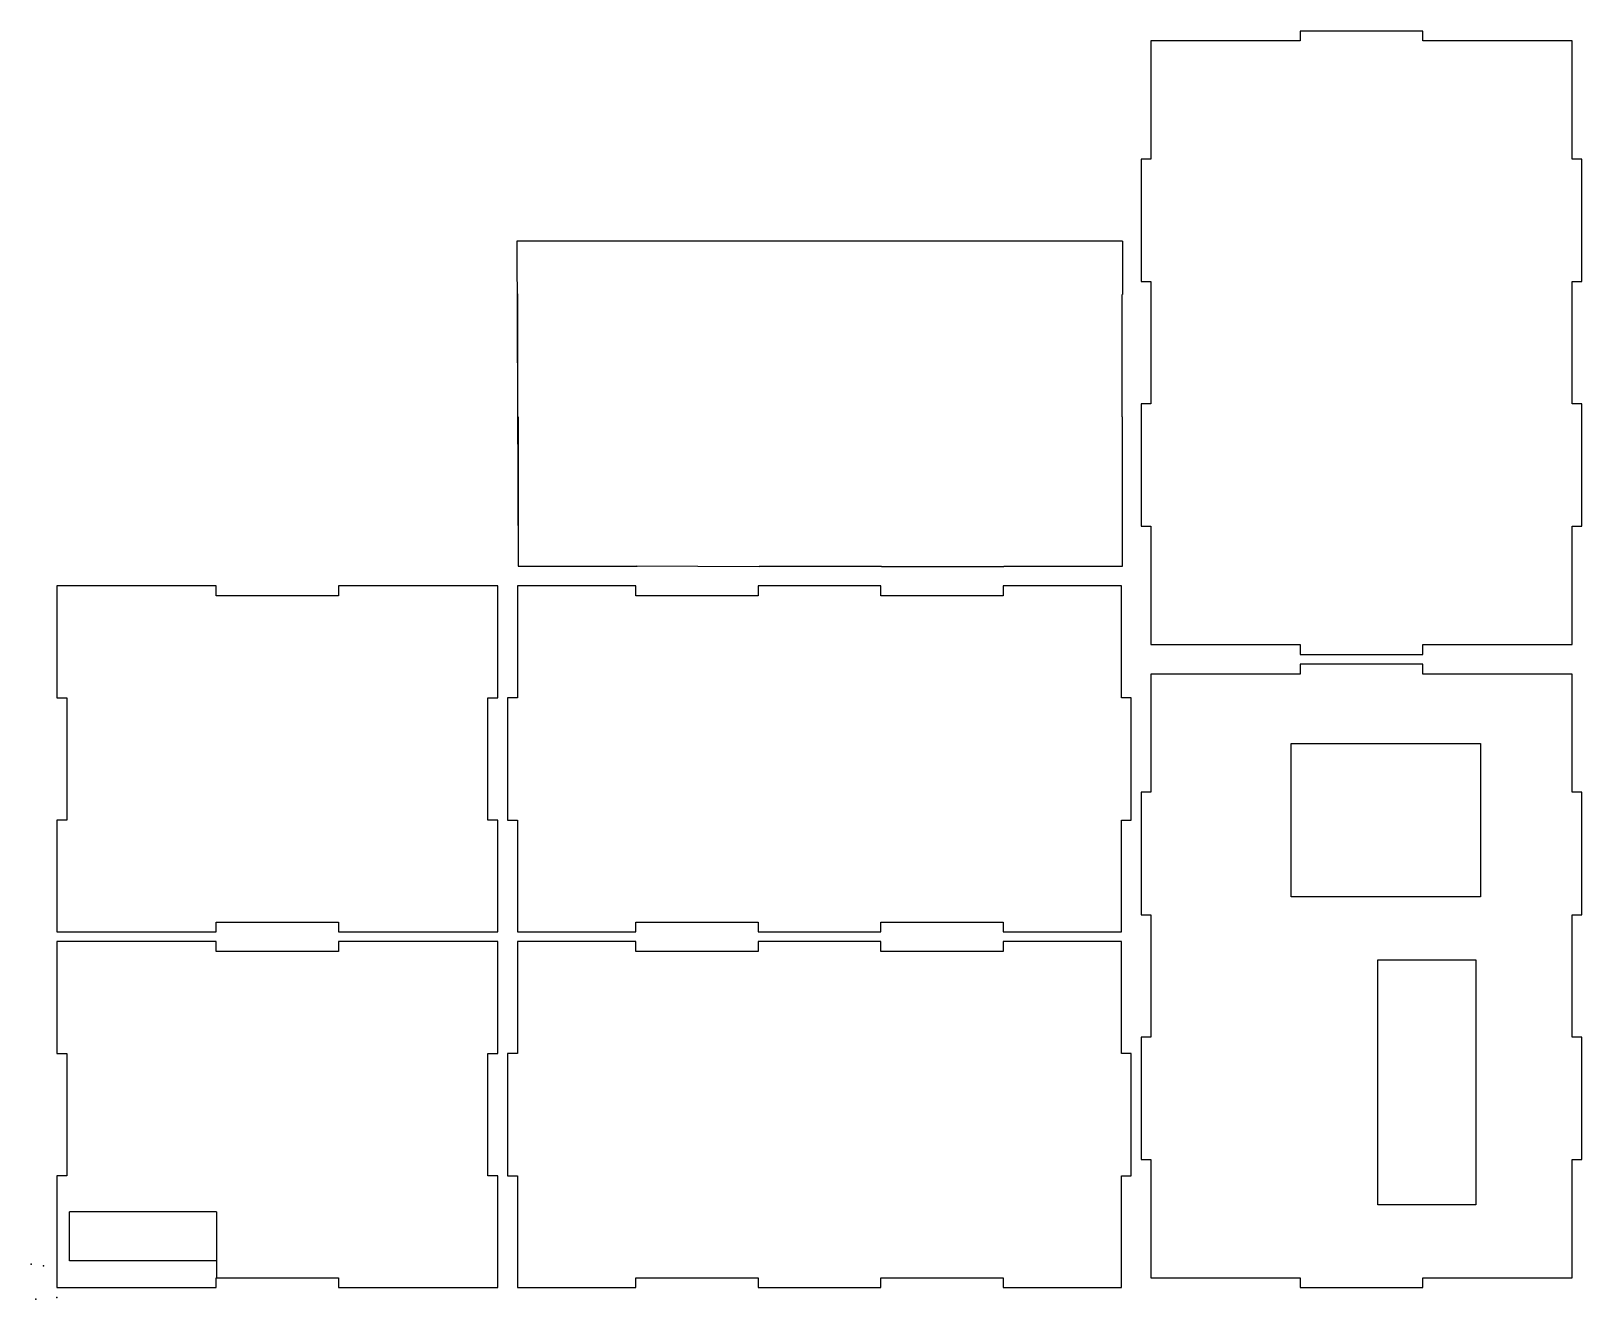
# Model space of a CAD drawing. Header units: centimetres. Extents: x -0.8 to 46.7, y 0 to 38.8.
import ezdxf

# ---------------------------------------------------------------- set-up
doc = ezdxf.new("R2010")
doc.units = ezdxf.units.CM
doc.header["$MEASUREMENT"] = 0
for name, color, linetype in [('TUES28_P05_MP_PSU v3_back_outsideCutPath', 7, 'Continuous'), ('TUES28_P05_MP_PSU v3_bottom_outsideCutPath', 7, 'Continuous'), ('TUES28_P05_MP_PSU v3_front_outsideCutPath', 7, 'Continuous'), ('TUES28_P05_MP_PSU v3_left_outsideCutPath', 7, 'Continuous'), ('TUES28_P05_MP_PSU v3_right_outsideCutPath', 7, 'Continuous'), ('TUES28_P05_MP_PSU v3_Sketch11', 7, 'Continuous'), ('TUES28_P05_MP_PSU v3_Sketch12', 7, 'Continuous'), ('TUES28_P05_MP_PSU v3_Sketch13', 7, 'Continuous'), ('TUES28_P05_MP_PSU v3_Sketch9', 7, 'Continuous'), ('TUES28_P05_MP_PSU v3_top_outsideCutPath', 7, 'Continuous')]:
    doc.layers.add(name, color=color, linetype=linetype)

msp = doc.modelspace()

# ---------------------------------------------------------------- linework, layer by layer
at = {"layer": 'TUES28_P05_MP_PSU v3_back_outsideCutPath'}
for p, q in [((1.125, 21.8), (0, 21.8)), ((0, 21.8), (0, 18.375)), ((4.875, 21.8), (1.125, 21.8)), ((4.875, 21.5), (4.875, 21.8)), ((8.625, 21.5), (4.875, 21.5)), ((13.5, 21.8), (8.625, 21.8)), ((8.625, 21.8), (8.625, 21.5)), ((13.5, 18.375), (13.5, 21.8)), ((0, 18.375), (0.3, 18.375)), ((0.3, 18.375), (0.3, 14.625)), ((13.2, 18.375), (13.5, 18.375)), ((13.2, 14.625), (13.2, 18.375)), ((0, 14.625), (0, 11.2)), ((0.3, 14.625), (0, 14.625)), ((13.5, 14.625), (13.2, 14.625)), ((13.5, 11.2), (13.5, 14.625)), ((4.875, 11.2), (4.875, 11.5)), ((4.875, 11.5), (8.625, 11.5)), ((8.625, 11.5), (8.625, 11.2)), ((0, 11.2), (4.875, 11.2)), ((8.625, 11.2), (12.375, 11.2)), ((12.375, 11.2), (13.5, 11.2))]:
    msp.add_line(p, q, dxfattribs=at)
at = {"layer": 'TUES28_P05_MP_PSU v3_bottom_outsideCutPath'}
for p, q in [((33.5, 38.5), (33.5, 34.875)), ((34.325, 38.5), (33.5, 38.5)), ((38.075, 38.5), (34.325, 38.5)), ((41.825, 38.8), (38.075, 38.8)), ((38.075, 38.8), (38.075, 38.5)), ((41.825, 38.5), (41.825, 38.8)), ((46.4, 38.5), (41.825, 38.5)), ((46.4, 34.875), (46.4, 38.5)), ((33.5, 34.875), (33.2, 34.875)), ((33.2, 34.875), (33.2, 31.125)), ((46.7, 34.875), (46.4, 34.875)), ((46.7, 31.125), (46.7, 34.875)), ((17.707, 32.361), (14.082, 32.361)), ((14.082, 32.361), (14.126, 22.404)), ((28.957, 32.361), (17.707, 32.361)), ((32.626, 32.361), (28.957, 32.361)), ((32.626, 32.361), (32.626, 30.729)), ((33.2, 31.125), (33.5, 31.125)), ((33.5, 31.125), (33.5, 27.375)), ((46.4, 27.375), (46.4, 31.125)), ((46.4, 31.125), (46.7, 31.125)), ((14.126, 30.729), (14.107, 30.729)), ((14.107, 30.729), (14.107, 26.979)), ((32.625, 26.979), (32.625, 30.729)), ((32.625, 30.729), (32.626, 30.729)), ((33.5, 27.375), (33.2, 27.375)), ((33.2, 27.375), (33.2, 23.625)), ((46.7, 27.375), (46.4, 27.375)), ((46.7, 23.625), (46.7, 27.375)), ((14.107, 26.979), (14.126, 26.979)), ((14.126, 26.979), (14.126, 23.229)), ((32.626, 26.979), (32.625, 26.979)), ((32.626, 22.404), (32.626, 26.979)), ((33.2, 23.625), (33.5, 23.625)), ((33.5, 23.625), (33.5, 20)), ((46.4, 23.625), (46.7, 23.625)), ((46.4, 20), (46.4, 23.625)), ((14.126, 23.229), (14.126, 22.404)), ((14.126, 22.404), (17.751, 22.404)), ((21.501, 22.386), (17.751, 22.404)), ((17.751, 22.404), (17.751, 22.386)), ((21.501, 22.404), (25.251, 22.404)), ((21.501, 22.386), (21.501, 22.404)), ((25.251, 22.404), (25.251, 22.386)), ((29.001, 22.386), (25.251, 22.386)), ((29.001, 22.404), (32.626, 22.404)), ((29.001, 22.386), (29.001, 22.404)), ((33.5, 20), (38.075, 20)), ((38.075, 20), (38.075, 19.7)), ((41.825, 20), (45.575, 20)), ((41.825, 19.7), (41.825, 20)), ((45.575, 20), (46.4, 20)), ((38.075, 19.7), (41.825, 19.7))]:
    msp.add_line(p, q, dxfattribs=at)
at = {"layer": 'TUES28_P05_MP_PSU v3_front_outsideCutPath'}
for p, q in [((0, 10.9), (0, 7.475)), ((1.125, 10.9), (0, 10.9)), ((4.875, 10.9), (1.125, 10.9)), ((4.875, 10.6), (4.875, 10.9)), ((8.625, 10.6), (4.875, 10.6)), ((8.625, 10.9), (8.625, 10.6)), ((13.5, 10.9), (8.625, 10.9)), ((13.5, 7.475), (13.5, 10.9)), ((0, 7.475), (0.3, 7.475)), ((0.3, 7.475), (0.3, 3.725)), ((13.2, 7.475), (13.5, 7.475)), ((13.2, 3.725), (13.2, 7.475)), ((0, 3.725), (0, 0.3)), ((0.3, 3.725), (0, 3.725)), ((13.5, 3.725), (13.2, 3.725)), ((13.5, 0.3), (13.5, 3.725)), ((4.875, 0.6), (8.625, 0.6)), ((4.875, 0.3), (4.875, 0.6)), ((8.625, 0.6), (8.625, 0.3)), ((0, 0.3), (4.875, 0.3)), ((8.625, 0.3), (12.375, 0.3)), ((12.375, 0.3), (13.5, 0.3))]:
    msp.add_line(p, q, dxfattribs=at)
at = {"layer": 'TUES28_P05_MP_PSU v3_left_outsideCutPath'}
for p, q in [((14.1, 10.9), (14.1, 7.475)), ((17.725, 10.9), (14.1, 10.9)), ((17.725, 10.6), (17.725, 10.9)), ((21.475, 10.6), (17.725, 10.6)), ((25.225, 10.9), (21.475, 10.9)), ((21.475, 10.9), (21.475, 10.6)), ((25.225, 10.6), (25.225, 10.9)), ((28.975, 10.6), (25.225, 10.6)), ((32.6, 10.9), (28.975, 10.9)), ((28.975, 10.9), (28.975, 10.6)), ((32.6, 7.475), (32.6, 10.9)), ((13.8, 7.475), (13.8, 3.725)), ((14.1, 7.475), (13.8, 7.475)), ((32.9, 7.475), (32.6, 7.475)), ((32.9, 3.725), (32.9, 7.475)), ((13.8, 3.725), (14.1, 3.725)), ((14.1, 3.725), (14.1, 0.3)), ((32.6, 0.3), (32.6, 3.725)), ((32.6, 3.725), (32.9, 3.725)), ((17.725, 0.3), (17.725, 0.6)), ((17.725, 0.6), (21.475, 0.6)), ((21.475, 0.6), (21.475, 0.3)), ((25.225, 0.6), (28.975, 0.6)), ((25.225, 0.3), (25.225, 0.6)), ((28.975, 0.6), (28.975, 0.3)), ((14.1, 0.3), (17.725, 0.3)), ((21.475, 0.3), (25.225, 0.3)), ((28.975, 0.3), (32.6, 0.3))]:
    msp.add_line(p, q, dxfattribs=at)
at = {"layer": 'TUES28_P05_MP_PSU v3_right_outsideCutPath'}
for p, q in [((17.725, 21.8), (14.1, 21.8)), ((14.1, 21.8), (14.1, 18.375)), ((17.725, 21.5), (17.725, 21.8)), ((21.475, 21.5), (17.725, 21.5)), ((25.225, 21.8), (21.475, 21.8)), ((21.475, 21.8), (21.475, 21.5)), ((25.225, 21.5), (25.225, 21.8)), ((28.975, 21.5), (25.225, 21.5)), ((32.6, 21.8), (28.975, 21.8)), ((28.975, 21.8), (28.975, 21.5)), ((32.6, 18.375), (32.6, 21.8)), ((13.8, 18.375), (13.8, 14.625)), ((14.1, 18.375), (13.8, 18.375)), ((32.9, 18.375), (32.6, 18.375)), ((32.9, 14.625), (32.9, 18.375)), ((13.8, 14.625), (14.1, 14.625)), ((14.1, 14.625), (14.1, 11.2)), ((32.6, 11.2), (32.6, 14.625)), ((32.6, 14.625), (32.9, 14.625)), ((17.725, 11.5), (21.475, 11.5)), ((17.725, 11.2), (17.725, 11.5)), ((21.475, 11.5), (21.475, 11.2)), ((25.225, 11.2), (25.225, 11.5)), ((25.225, 11.5), (28.975, 11.5)), ((28.975, 11.5), (28.975, 11.2)), ((14.1, 11.2), (17.725, 11.2)), ((21.475, 11.2), (25.225, 11.2)), ((28.975, 11.2), (32.6, 11.2))]:
    msp.add_line(p, q, dxfattribs=at)
at = {"layer": 'TUES28_P05_MP_PSU v3_Sketch11'}
for p, q in [((37.794, 12.273), (37.794, 16.973)), ((37.794, 16.973), (43.594, 16.973)), ((43.594, 16.973), (43.594, 12.273)), ((43.594, 16.973), (43.594, 12.273)), ((43.594, 16.973), (43.594, 12.273)), ((43.594, 12.273), (37.794, 12.273)), ((43.594, 12.273), (37.794, 12.273))]:
    msp.add_line(p, q, dxfattribs=at)
msp.add_point((-0.406, 0.973), dxfattribs=at)
at = {"layer": 'TUES28_P05_MP_PSU v3_Sketch12'}
msp.add_point((0, 0), dxfattribs=at)
at = {"layer": 'TUES28_P05_MP_PSU v3_Sketch13'}
for p, q in [((0.389, 1.12), (0.389, 2.62)), ((4.889, 2.62), (0.389, 2.62)), ((4.889, 2.62), (4.889, 1.12)), ((4.889, 2.62), (4.889, 0.62)), ((4.889, 2.62), (4.889, 1.12)), ((4.889, 1.12), (0.389, 1.12))]:
    msp.add_line(p, q, dxfattribs=at)
msp.add_point((-0.647, -0.048), dxfattribs=at)
at = {"layer": 'TUES28_P05_MP_PSU v3_Sketch9'}
for p, q in [((40.451, 2.842), (40.451, 10.342)), ((40.451, 2.842), (40.451, 10.342)), ((40.451, 10.342), (43.451, 10.342)), ((40.451, 10.342), (43.451, 10.342)), ((43.451, 10.342), (43.451, 2.842)), ((43.451, 10.342), (43.451, 2.842)), ((43.451, 2.842), (40.451, 2.842)), ((43.451, 2.842), (40.451, 2.842))]:
    msp.add_line(p, q, dxfattribs=at)
msp.add_point((-0.792, 1.015), dxfattribs=at)
at = {"layer": 'TUES28_P05_MP_PSU v3_top_outsideCutPath'}
for p, q in [((34.325, 19.1), (33.5, 19.1)), ((33.5, 19.1), (33.5, 15.475)), ((38.075, 19.1), (34.325, 19.1)), ((38.075, 19.4), (38.075, 19.1)), ((41.825, 19.4), (38.075, 19.4)), ((41.825, 19.1), (41.825, 19.4)), ((46.4, 19.1), (41.825, 19.1)), ((46.4, 15.475), (46.4, 19.1)), ((33.5, 15.475), (33.2, 15.475)), ((33.2, 15.475), (33.2, 11.725)), ((46.7, 15.475), (46.4, 15.475)), ((46.7, 11.725), (46.7, 15.475)), ((33.2, 11.725), (33.5, 11.725)), ((33.5, 11.725), (33.5, 7.975)), ((46.4, 7.975), (46.4, 11.725)), ((46.4, 11.725), (46.7, 11.725)), ((33.2, 7.975), (33.2, 4.225)), ((33.5, 7.975), (33.2, 7.975)), ((46.7, 7.975), (46.4, 7.975)), ((46.7, 4.225), (46.7, 7.975)), ((33.2, 4.225), (33.5, 4.225)), ((33.5, 4.225), (33.5, 0.6)), ((46.4, 4.225), (46.7, 4.225)), ((46.4, 0.6), (46.4, 4.225)), ((33.5, 0.6), (38.075, 0.6)), ((38.075, 0.6), (38.075, 0.3)), ((41.825, 0.3), (41.825, 0.6)), ((41.825, 0.6), (45.575, 0.6)), ((45.575, 0.6), (46.4, 0.6)), ((38.075, 0.3), (41.825, 0.3))]:
    msp.add_line(p, q, dxfattribs=at)

doc.saveas('drawing.dxf')
